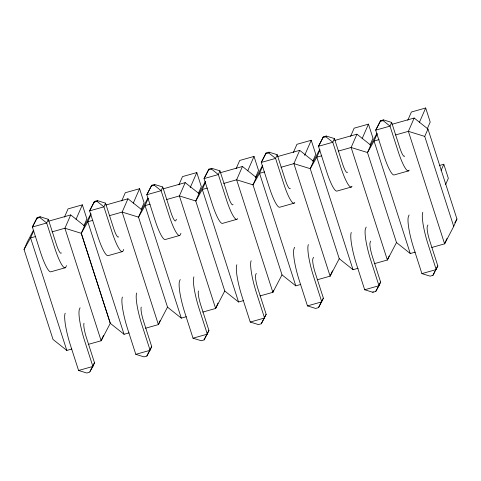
<?xml version="1.0" encoding="UTF-8"?>
<svg xmlns="http://www.w3.org/2000/svg" width="481" height="481" viewBox="0 0 481 481"><rect width="100%" height="100%" fill="white"/><g stroke="black" fill="none" stroke-linecap="round" stroke-linejoin="round"><path stroke-width="0.72" d="M65.272 267.737L50.962 271.771A27.164 4.708 74.2 0 1 40.536 252.333L32.383 227.02L37.259 217.562L40.121 216.757L48.298 219.288L56.451 244.601A12.073 2.092 74.2 0 0 61.37 252.898M71.819 349.026L66.811 350.439L53.036 339.46L24.05 249.447L27.279 242.057L33.351 230.429M33.778 230.603L30.58 237.921L24.05 249.447M36.935 218.302L39.797 217.49L40.121 216.757M48.298 219.288L46.687 222.986L54.84 248.298A27.164 4.708 74.2 0 0 65.897 266.961L66.498 265.59M64.454 217.123L68.055 208.886L82.359 204.852L86.887 218.915L83.892 225.781M84.5 225.914L70.725 214.935L64.911 228.234L101.148 340.752L88.27 344.384M76.064 219.264L82.359 204.852M122.493 251.587L108.183 255.627A27.164 4.708 74.2 0 1 97.757 236.189L89.604 210.876L94.48 201.419L97.342 200.607L105.519 203.144L113.672 228.457A12.073 2.092 74.2 0 0 118.591 236.754M129.064 332.876L124.056 334.289L110.281 323.31L81.271 233.303L84.524 225.908L90.933 213.636M91.017 214.454L87.825 221.771L81.295 233.297L110.281 323.31L101.148 340.752L103.469 335.431M94.156 202.158L97.018 201.347L97.342 200.607M105.519 203.144L103.908 206.836L112.061 232.155A27.164 4.708 74.2 0 0 123.118 250.817L123.719 249.447M121.675 200.98L125.276 192.743L139.58 188.708L144.108 202.772L141.113 209.638M80.086 307.786L79.485 309.157A27.164 4.708 74.2 0 0 84.734 341.125L92.887 366.444L89.622 372.204L86.76 373.009L78.583 370.478L70.43 345.16A27.164 4.708 74.2 0 1 65.182 313.191M186.309 316.726L181.301 318.139L167.526 307.161L138.516 217.153L141.769 209.752L127.97 198.779L122.156 212.085L158.387 324.603L145.515 328.234M133.285 203.12L139.58 188.708M179.714 235.443L165.404 239.484A27.164 4.708 74.2 0 1 154.978 220.045L146.825 194.733L151.701 185.275L154.563 184.463L162.74 187.001L170.893 212.313A12.073 2.092 74.2 0 0 175.812 220.611L176.413 219.24M148.262 198.304L145.064 205.621L138.54 217.147L122.156 212.085L109.283 215.716M151.377 186.015L154.239 185.203L154.563 184.463M162.74 187.001L161.129 190.692L169.282 216.011A27.164 4.708 74.2 0 0 180.339 234.674L180.94 233.303M84.019 323.22A12.073 2.092 74.2 0 0 86.346 337.428L94.498 362.746L92.887 366.444L78.583 370.478M178.896 184.836L182.497 176.599L196.801 172.565L201.329 186.628L198.334 193.494M243.554 300.577L238.546 301.99L224.771 291.011L195.761 201.004L199.008 193.602L185.209 182.63L179.401 195.935L215.632 308.453L202.76 312.085M190.205 187.662L196.801 172.565M236.935 219.3L222.631 223.34A27.164 4.708 74.2 0 1 212.199 203.902L204.046 178.589L208.922 169.132L211.784 168.32L219.961 170.857L228.114 196.17A12.073 2.092 74.2 0 0 233.032 204.467M205.507 182.155L202.309 189.472L195.779 200.998L179.401 195.935L166.522 199.567M208.598 169.865L211.46 169.059L211.784 168.32M219.961 170.857L218.35 174.549L226.503 199.868A27.164 4.708 74.2 0 0 237.56 218.53M160.137 320.611L158.387 324.603L167.502 307.167M122.402 297.048A27.164 4.708 74.2 0 0 127.651 329.016L135.804 354.335L143.981 356.866L146.843 356.06L151.719 346.603L143.566 321.284A12.073 2.092 74.2 0 1 141.24 307.076M180.225 279.533L179.623 280.904A27.164 4.708 74.2 0 0 184.872 312.872L193.025 338.191L201.202 340.722L204.064 339.917L208.94 330.459L200.787 305.14A12.073 2.092 74.2 0 1 198.461 290.933M151.719 346.603L146.843 356.06M236.117 168.693L239.718 160.456L254.022 156.421L258.55 170.484L255.555 177.351M256.229 177.459L242.454 166.48L236.64 179.786L272.877 292.304L260.005 295.935M247.727 170.833L254.022 156.421M294.156 203.156L279.852 207.191A27.164 4.708 74.2 0 1 269.42 187.758L261.267 162.44L266.143 152.982L269.005 152.176L277.188 154.708L285.341 180.026A12.073 2.092 74.2 0 0 290.253 188.324M300.793 284.427L295.791 285.84L282.01 274.861L253 184.854L256.253 177.453L262.331 165.831M262.752 166.005L259.554 173.322L253.024 184.848M265.825 153.722L268.681 152.916L269.005 152.176M277.188 154.708L275.571 158.405L283.724 183.724A27.164 4.708 74.2 0 0 294.781 202.387M217.959 303.132L215.632 308.453L224.747 291.017M204.064 339.917L208.94 330.459M293.338 152.549L296.939 144.312L311.243 140.278L315.77 154.341L312.776 161.207M358.038 268.278L353.03 269.691L339.255 258.712L310.245 168.699L313.498 161.303L299.699 150.331L293.885 163.636L330.122 276.154L317.244 279.786M304.647 155.375L311.243 140.278M256.277 273.418L255.682 274.789A12.073 2.092 74.2 0 0 258.008 288.997L266.161 314.315L261.285 323.773L258.423 324.579L250.246 322.048L242.093 296.729A27.164 4.708 74.2 0 1 236.844 264.76M351.377 187.013L337.073 191.047A27.164 4.708 74.2 0 1 326.641 171.615L318.488 146.296L323.364 136.838L326.226 136.033L334.409 138.564L342.562 163.883A12.073 2.092 74.2 0 0 347.474 172.18M319.991 149.856L316.799 157.173L310.269 168.693L293.885 163.636L281.012 167.268M323.046 137.578L325.902 136.772L326.226 136.033M334.409 138.564L332.792 142.262L340.945 167.58A27.164 4.708 74.2 0 0 352.002 186.243M273.749 290.308L272.877 292.304L281.992 274.867M294.667 247.246L294.065 248.617A27.164 4.708 74.2 0 0 299.314 280.585L307.467 305.904L315.644 308.435L318.506 307.63L323.382 298.172L315.229 272.853A12.073 2.092 74.2 0 1 312.903 258.646L313.498 257.275M261.285 323.773L266.161 314.315M350.559 136.406L354.16 128.168L368.464 124.134L372.991 138.197L369.997 145.064M415.283 252.128L410.275 253.535L396.5 242.556L367.49 152.549L370.743 145.154L356.944 134.181L351.13 147.487L387.367 260.005L374.489 263.636M362.169 138.546L368.464 124.134M408.597 170.869L394.294 174.904A27.164 4.708 74.2 0 1 383.862 155.471L375.709 130.153L380.585 120.695L383.447 119.889L391.63 122.421L399.783 147.739A12.073 2.092 74.2 0 0 404.695 156.036M377.236 133.706L374.044 141.023L367.514 152.543L351.13 147.487L338.257 151.118M380.267 121.434L383.123 120.629L383.447 119.889M391.63 122.421L390.013 126.118L398.166 151.437A27.164 4.708 74.2 0 0 409.223 170.1M332.443 270.833L330.122 276.154L339.231 258.718M318.506 307.63L323.382 298.172M407.78 120.262L411.381 112.025L425.685 107.991L430.218 122.054L427.218 128.914M366.191 227.062L365.59 228.439A27.164 4.708 74.2 0 0 370.839 260.407L378.992 285.72L375.727 291.486L372.865 292.292L364.688 289.76L356.535 264.442A27.164 4.708 74.2 0 1 351.286 232.473M446.933 238.528L444.606 243.849L453.721 226.413L456.95 219.023L427.964 129.01L414.189 118.031L408.375 131.337L444.606 243.849L431.734 247.487M419.39 122.402L425.685 107.991M370.719 241.131L370.123 242.502A12.073 2.092 74.2 0 0 372.45 256.71L380.603 282.028L378.992 285.72L364.688 289.76M453.721 226.413L424.735 136.4L427.964 129.01M372.865 292.292L373.19 291.552M389.111 256.012L387.367 260.005L396.476 242.562M375.727 291.486L380.603 282.028M409.109 214.953L408.507 216.33A27.164 4.708 74.2 0 0 413.756 248.298L421.909 273.611L430.086 276.148L432.948 275.342L437.824 265.885L429.671 240.566A12.073 2.092 74.2 0 1 427.344 226.359L427.94 224.982M441.107 170.424L443.801 164.249L439.514 165.458M445.634 184.488L448.334 178.313L443.801 164.249M432.948 275.342L434.896 271.488M141.769 209.752L147.841 198.13M89.947 371.464L94.498 362.746M199.008 193.602L205.423 181.331M313.498 161.303L319.57 149.681M370.743 145.154L376.815 133.526M435.552 270.244L437.824 265.885M37.259 217.562L32.383 227.02L46.687 222.986L39.797 217.49M94.48 201.419L89.604 210.876L103.908 206.836L97.018 201.347M151.701 185.275L146.825 194.733L161.129 190.692L154.239 185.203M208.922 169.132L204.046 178.589L218.35 174.549L211.46 169.059M266.143 152.982L261.267 162.44L275.571 158.405L268.681 152.916M323.364 136.838L318.488 146.296L332.792 142.262L325.902 136.772M380.585 120.695L375.709 130.153L390.013 126.118L383.123 120.629M454.773 222.865L456.95 219.023M48.551 221.188L70.725 214.935M105.796 205.038L127.97 198.779M163.041 188.889L185.209 182.63M220.28 172.739L242.454 166.48M277.525 156.584L299.699 150.331M334.77 140.434L356.944 134.181M392.015 124.284L414.189 118.031M35.588 236.514L30.58 237.921L66.811 350.439M52.038 231.872L64.911 228.234L81.271 233.303M92.827 220.358L87.825 221.771L124.056 334.289M150.072 204.209L145.064 205.621L181.301 318.139M207.317 188.059L202.309 189.472L238.546 301.99M223.767 183.417L236.64 179.786L253 184.854M264.562 171.909L259.554 173.322L295.791 285.84M321.801 155.76L316.799 157.173L353.03 269.691M379.046 139.61L374.044 141.023L410.275 253.535M395.496 134.969L408.375 131.337L424.735 136.4M135.804 354.335L150.108 350.3L141.955 324.982A27.164 4.708 74.2 0 1 136.706 293.013M193.025 338.191L207.329 334.157L199.176 308.838A27.164 4.708 74.2 0 1 193.927 276.87M250.246 322.048L264.55 318.007L256.397 292.695A27.164 4.708 74.2 0 1 251.148 260.726M307.467 305.904L321.771 301.864L313.618 276.551A27.164 4.708 74.2 0 1 308.369 244.582M421.909 273.611L436.213 269.576L428.06 244.264A27.164 4.708 74.2 0 1 422.811 212.295"/></g></svg>
